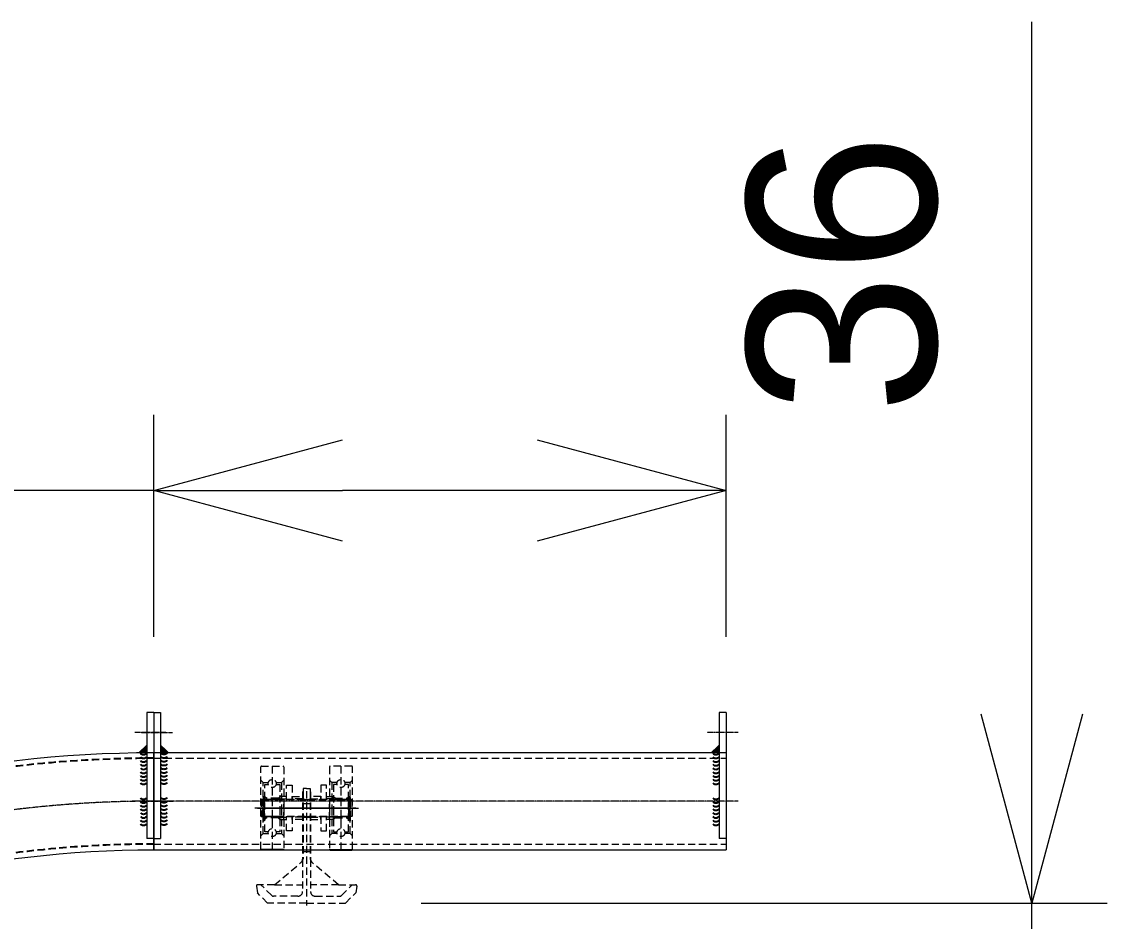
# Model space of a CAD drawing. Header units: inches. Extents: x 702888 to 852715, y 9845 to 271320.
# Drawn here: x 748537 to 749485, y 93537 to 94323 of the extents above; entities that cross this region are included whole.
import ezdxf

# ---------------------------------------------------------------- set-up
doc = ezdxf.new("R2010")
doc.units = ezdxf.units.IN
doc.header["$MEASUREMENT"] = 0
doc.header["$PDMODE"] = 34
for name, pattern in [('CENTER2', [1.125, 0.75, -0.125, 0.125, -0.125]), ('GESTRICHELT2', [9.525, 6.35, -3.175]), ('HIDDEN', [9.525, 6.35, -3.175]), ('MITTE2', [725.805, 483.87, -80.645, 80.645, -80.645]), ('VERDECKT', [9.525, 6.35, -3.175])]:
    doc.linetypes.add(name, pattern=pattern)
doc.layers.get('0').update_dxf_attribs({"lineweight": 5})
doc.layers.get('Defpoints').update_dxf_attribs({"lineweight": 5})
for name, color, linetype, lineweight in [('CENTRE LINE', 1, 'CENTER2', 15), ('MITTE', 1, 'MITTE2', 0), ('UNSICHTBAR', 1, 'GESTRICHELT2', 0), ('VOLLINIE', 7, 'Continuous', 0)]:
    doc.layers.add(name, color=color, linetype=linetype, lineweight=lineweight)
doc.layers.add('Conveyor_power 1', color=30, linetype='HIDDEN')
doc.layers.add('DÜNN', color=1, linetype='Continuous')
doc.dimstyles.new('D1', dxfattribs={"dimscale": 66, "dimtxt": 2.5, "dimasz": 2.5, "dimexe": 1, "dimexo": 1, "dimgap": 1.25, "dimtad": 1, "dimdec": 0, "dimdsep": 46, "dimtxsty": 'Standard', "dimblk": 'OPEN30', "dimcen": 2.5, "dimclrd": 150, "dimclre": 150, "dimclrt": 140, "dimadec": 0, "dimazin": 0, "dimtfac": 1, "dimtdec": 0, "dimtmove": 0, "dimatfit": 3, "dimfxl": 1, "dimtfill": 1, "dimlwd": 13, "dimlwe": 13, "dimarcsym": 0})

# ---------------------------------------------------------------- blocks, each defined once
blk = doc.blocks.new('A$C1D11757F')
for points in [[(3.26, 0), (4.76, 0), (4.76, 15), (3.26, 15)], [(4.76, 0.6), (5.96, 0.6), (5.96, 14.4), (4.76, 14.4)], [(5.96, 0), (79.86, 0), (79.86, 15), (5.96, 15)], [(81.06, 0.6), (79.86, 0.6), (79.86, 14.4), (81.06, 14.4)], [(82.56, 0), (81.06, 0), (81.06, 15), (82.56, 15)]]:
    blk.add_lwpolyline(points, close=True)
at = {"layer": 'MITTE', "ltscale": 4}
blk.add_line((0, 7.5), (88.19, 7.5), dxfattribs=at)
blk = doc.blocks.new('A$C5FA52FD2')
for p, q in [((0, 18), (6, 18)), ((0, 2), (6, 2))]:
    blk.add_line(p, q)
for points in [[(6, 17.5), (6, 20), (0, 20), (0, 17.5)], [(0, 2.5), (0, 0), (6, 0), (6, 2.5)]]:
    blk.add_lwpolyline(points)
blk = doc.blocks.new('A$C3075073D')
for points in [[(0.24, 18.2), (1.24, 18.2), (1.24, 20.4), (0.24, 20.4)], [(0.24, 0), (1.24, 0), (1.24, 4.4), (0.24, 4.4)]]:
    blk.add_lwpolyline(points, close=True)
at = {"layer": 'MITTE', "ltscale": 0.5}
blk.add_line((1.47, 2.2), (0, 2.2), dxfattribs=at)
blk = doc.blocks.new('A$C3C9F1C62')
for points in [[(0, 27.5), (0, 40), (5, 40), (5, 27.5)], [(5, 12.5), (5, 0), (0, 0), (0, 12.5)]]:
    blk.add_lwpolyline(points)
at = {"layer": 'UNSICHTBAR', "ltscale": 5}
for p, q in [((0, 27.5), (5, 27.5)), ((0, 12.5), (5, 12.5))]:
    blk.add_line(p, q, dxfattribs=at)
blk = doc.blocks.new('A$C2E3D3043')
for points in [[(0, 18), (0.5, 18), (0.5, 21), (0, 21)], [(0, 0), (0.5, 0), (0.5, 3), (0, 3)]]:
    blk.add_lwpolyline(points, close=True)
blk = doc.blocks.new('Kettenmit_Ansicht')
for p, q in [((-3.5, 14.32), (-3, 14.32)), ((-3.5, 14.3), (-3.5, -44.58)), ((0, 17), (-3, 17)), ((-3, 17), (-3, 14.32)), ((-3, 14.32), (-3, -44.5)), ((0, 17), (3, 17)), ((0, 14.74), (0, -85)), ((3, 17), (3, 14.32)), ((3, 14.32), (3.3, 14.32)), ((3, 14.32), (3.5, 14.32)), ((3, 14.32), (3, -44.5)), ((3.5, 14.3), (3.5, -44.76)), ((-5.12, 0), (4.66, 0)), ((-3.3, 7.5), (3, 7.5)), ((-3, 4), (3, 4)), ((-3.3, -7.5), (3.3, -7.5)), ((-3.3, -7.88), (3.3, -7.88)), ((-3.5, -45), (-3.5, -45.24)), ((-3.5, -45), (-3.5, -73)), ((-3.5, -45), (-3.5, -46.84)), ((-3.5, -45.24), (-3.5, -45.24)), ((-3, -37.95), (3, -37.95)), ((3.5, -45), (3.5, -45.24)), ((3.5, -45), (3.5, -73)), ((3.5, -45.24), (3.5, -45.24)), ((-28, -67), (-4.93, -47.64)), ((28, -67), (4.93, -47.64)), ((-43.84, -68.14), (-43, -74)), ((-34, -83), (-43, -74)), ((-28, -67), (-42.85, -67)), ((-30.42, -76.41), (-39.84, -67)), ((-28, -67), (-3.5, -67)), ((28, -67), (3.5, -67)), ((28, -67), (42.85, -67)), ((30.42, -76.41), (39.84, -67)), ((34, -83), (43, -74)), ((43.84, -68.14), (43, -74)), ((0, -83), (-34, -83)), ((-7.5, -77), (-29.01, -77)), ((0, -83), (34, -83)), ((7.5, -77), (29.01, -77))]:
    blk.add_line(p, q)
for centre, radius, start, end in [((-7.5, -44.58), 4, 310, 0), ((-3.5, -44.5), 0.5, 270, 0), ((3.5, -44.5), 0.5, 180, 270), ((7.5, -44.58), 4, 180, 230), ((-42.85, -68), 1, 90, 188.1301), ((-7.5, -73), 4, 270, 0), ((7.5, -73), 4, 180, 270), ((42.85, -68), 1, 351.8699, 90), ((-29.01, -75), 2, 225, 270), ((29.01, -75), 2, 270, 315)]:
    blk.add_arc(centre, radius, start, end)
blk = doc.blocks.new('45Y54Y4')
at = {"layer": 'DÜNN'}
for p, q in [((766732.72, 160061.46), (766713.72, 160061.46)), ((766773.72, 160061.46), (766792.72, 160061.46))]:
    blk.add_line(p, q, dxfattribs=at)
at = {"layer": 'UNSICHTBAR'}
for p, q in [((766713.22, 160061.96), (766713.22, 160133.96)), ((766713.72, 160134.46), (766732.72, 160134.46)), ((766723.22, 160134.46), (766723.22, 160061.46)), ((766733.22, 160133.96), (766733.22, 160097.96)), ((766773.22, 160133.96), (766773.22, 160097.96)), ((766792.72, 160134.46), (766773.72, 160134.46)), ((766783.22, 160134.46), (766783.22, 160061.46)), ((766793.22, 160061.96), (766793.22, 160133.96)), ((766715.22, 160120.21), (766713.22, 160122.21)), ((766715.22, 160097.96), (766715.22, 160120.21)), ((766715.22, 160120.21), (766719.81, 160120.21)), ((766716.72, 160077.31), (766716.72, 160118.61)), ((766716.72, 160118.61), (766719.81, 160118.61)), ((766723.22, 160115.91), (766723.22, 160106.46)), ((766726.62, 160120.21), (766731.22, 160120.21)), ((766726.62, 160118.61), (766729.72, 160118.61)), ((766729.72, 160118.61), (766729.72, 160097.96)), ((766731.22, 160120.21), (766733.22, 160122.21)), ((766731.22, 160120.21), (766731.22, 160097.96)), ((766775.22, 160120.21), (766773.22, 160122.21)), ((766775.22, 160120.21), (766775.22, 160097.96)), ((766779.81, 160120.21), (766775.22, 160120.21)), ((766776.72, 160118.61), (766776.72, 160097.96)), ((766779.81, 160118.61), (766776.72, 160118.61)), ((766783.22, 160115.91), (766783.22, 160106.46)), ((766791.22, 160120.21), (766786.62, 160120.21)), ((766789.72, 160118.61), (766786.62, 160118.61)), ((766789.72, 160077.31), (766789.72, 160118.61)), ((766791.22, 160120.21), (766793.22, 160122.21)), ((766791.22, 160097.96), (766791.22, 160120.21)), ((766718.13, 160106.46), (766716.72, 160107.88)), ((766717.72, 160105.46), (766716.72, 160106.46)), ((766716.72, 160105.46), (766729.72, 160105.46)), ((766728.72, 160105.46), (766717.72, 160105.46)), ((766728.72, 160105.46), (766717.72, 160105.46)), ((766728.3, 160106.46), (766718.13, 160106.46)), ((766728.3, 160106.46), (766729.72, 160107.88)), ((766728.72, 160105.46), (766729.72, 160106.46)), ((766729.72, 160105.46), (766729.72, 160107.96)), ((766749.72, 160105.96), (766740.72, 160105.96)), ((766749.92, 160105.46), (766756.22, 160105.46)), ((766756.72, 160105.96), (766765.72, 160105.96)), ((766776.72, 160105.46), (766776.72, 160107.96)), ((766778.13, 160106.46), (766776.72, 160107.88)), ((766777.72, 160105.46), (766776.72, 160106.46)), ((766776.72, 160105.46), (766789.72, 160105.46)), ((766789.72, 160105.46), (766776.72, 160105.46)), ((766777.72, 160105.46), (766788.72, 160105.46)), ((766777.72, 160105.46), (766788.72, 160105.46)), ((766778.13, 160106.46), (766788.3, 160106.46)), ((766788.3, 160106.46), (766789.72, 160107.88)), ((766788.72, 160105.46), (766789.72, 160106.46)), ((766713.22, 160097.96), (766733.22, 160097.96)), ((766713.22, 160097.96), (766733.22, 160097.96)), ((766715.22, 160075.71), (766715.22, 160097.96)), ((766729.72, 160097.96), (766729.72, 160077.31)), ((766731.22, 160097.96), (766731.22, 160075.71)), ((766733.22, 160087.96), (766733.22, 160101.28)), ((766733.22, 160097.96), (766733.22, 160061.96)), ((766748.09, 160097.96), (766757.88, 160097.96)), ((766773.22, 160087.96), (766773.22, 160101.28)), ((766773.22, 160097.96), (766773.22, 160061.96)), ((766793.22, 160097.96), (766773.22, 160097.96)), ((766793.22, 160097.96), (766773.22, 160097.96)), ((766775.22, 160097.96), (766775.22, 160075.71)), ((766776.72, 160097.96), (766776.72, 160077.31)), ((766791.22, 160075.71), (766791.22, 160097.96)), ((766716.72, 160090.46), (766729.72, 160090.46)), ((766717.72, 160090.46), (766716.72, 160089.46)), ((766718.13, 160089.46), (766716.72, 160088.05)), ((766728.72, 160090.46), (766717.72, 160090.46)), ((766728.72, 160090.46), (766717.72, 160090.46)), ((766728.72, 160090.46), (766717.72, 160090.46)), ((766728.3, 160089.46), (766718.13, 160089.46)), ((766723.22, 160089.46), (766723.22, 160080.01)), ((766728.3, 160089.46), (766729.72, 160088.05)), ((766728.72, 160090.46), (766729.72, 160089.46)), ((766729.72, 160087.96), (766729.72, 160090.46)), ((766733.22, 160087.96), (766733.22, 160063.9)), ((766740.72, 160087.96), (766740.72, 160090.46)), ((766740.72, 160087.96), (766740.72, 160090.46)), ((766749.72, 160089.96), (766740.72, 160089.96)), ((766749.72, 160087.96), (766740.72, 160087.96)), ((766749.72, 160087.96), (766740.72, 160087.96)), ((766749.92, 160090.46), (766756.52, 160090.46)), ((766749.92, 160090.09), (766756.52, 160090.09)), ((766750.22, 160090.46), (766750.22, 160087.96)), ((766750.22, 160090.46), (766750.22, 160087.96)), ((766756.22, 160090.46), (766756.22, 160087.96)), ((766756.72, 160089.96), (766765.72, 160089.96)), ((766756.72, 160087.96), (766765.72, 160087.96)), ((766765.72, 160087.96), (766765.72, 160090.46)), ((766773.22, 160087.96), (766773.22, 160063.9)), ((766776.72, 160090.46), (766789.72, 160090.46)), ((766789.72, 160090.46), (766776.72, 160090.46)), ((766777.72, 160090.46), (766776.72, 160089.46)), ((766776.72, 160087.96), (766776.72, 160090.46)), ((766778.13, 160089.46), (766776.72, 160088.05)), ((766777.72, 160090.46), (766788.72, 160090.46)), ((766777.72, 160090.46), (766788.72, 160090.46)), ((766777.72, 160090.46), (766788.72, 160090.46)), ((766778.13, 160089.46), (766788.3, 160089.46)), ((766783.22, 160089.46), (766783.22, 160080.01)), ((766788.3, 160089.46), (766789.72, 160088.05)), ((766788.72, 160090.46), (766789.72, 160089.46)), ((766715.22, 160075.71), (766713.22, 160073.71)), ((766715.22, 160075.71), (766719.81, 160075.71)), ((766715.22, 160075.71), (766719.81, 160075.71)), ((766719.81, 160077.31), (766716.72, 160077.31)), ((766729.72, 160077.31), (766726.62, 160077.31)), ((766726.62, 160075.71), (766731.22, 160075.71)), ((766726.62, 160075.71), (766731.22, 160075.71)), ((766731.22, 160075.71), (766733.22, 160073.71)), ((766775.22, 160075.71), (766773.22, 160073.71)), ((766779.81, 160075.71), (766775.22, 160075.71)), ((766779.81, 160075.71), (766775.22, 160075.71)), ((766776.72, 160077.31), (766779.81, 160077.31)), ((766786.62, 160077.31), (766789.72, 160077.31)), ((766791.22, 160075.71), (766786.62, 160075.71)), ((766791.22, 160075.71), (766786.62, 160075.71)), ((766791.22, 160075.71), (766793.22, 160073.71))]:
    blk.add_line(p, q, dxfattribs=at)
for points in [[(766740.72, 160105.46), (766740.72, 160107.96), (766749.72, 160107.96)], [(766765.72, 160105.46), (766765.72, 160107.96), (766756.72, 160107.96)], [(766740.72, 160090.46), (766740.72, 160077.96), (766735.72, 160077.96), (766735.72, 160090.46)]]:
    blk.add_lwpolyline(points, dxfattribs=at)
for centre in [(766723.22, 160119.41), (766783.22, 160119.41), (766723.22, 160076.51), (766783.22, 160076.51)]:
    blk.add_circle(centre, 3.5, dxfattribs=at)
for centre, start, end in [((766713.72, 160133.96), 90, 180), ((766732.72, 160133.96), 0, 90), ((766773.72, 160133.96), 90, 180), ((766792.72, 160133.96), 0, 90), ((766713.72, 160061.96), 180, 270), ((766732.72, 160061.96), 270, 0), ((766773.72, 160061.96), 180, 270), ((766792.72, 160061.96), 270, 0)]:
    blk.add_arc(centre, 0.5, start, end, dxfattribs=at)
for name, p in [('Kettenmit_Ansicht', (766753.22, 160097.96)), ('A$C3C9F1C62', (766735.72, 160077.96)), ('A$C1D11757F', (766710.31, 160090.46)), ('A$C3075073D', (766714.98, 160086.66)), ('A$C2E3D3043', (766716.22, 160087.46)), ('A$C5FA52FD2', (766729.72, 160087.96))]:
    blk.add_blockref(name, p, dxfattribs=at)
at = {"layer": 'UNSICHTBAR', "xscale": -1}
for name, p in [('A$C3C9F1C62', (766770.72, 160077.96)), ('A$C1D11757F', (766796.12, 160090.46)), ('A$C5FA52FD2', (766776.72, 160087.96)), ('A$C5FA52FD2', (766776.72, 160087.96)), ('A$C2E3D3043', (766790.22, 160087.46)), ('A$C3075073D', (766791.46, 160086.66))]:
    blk.add_blockref(name, p, dxfattribs=at)
blk = doc.blocks.new('65jj7k')
for p, q in [((753706.38, 102957.93), (753706.38, 102872.93)), ((753282.17, 102773.83), (753244.51, 102850.03))]:
    blk.add_line(p, q)
for points in [[(753244.51, 102850.03, -0.115252), (753706.38, 102957.93)], [(753282.17, 102773.83, -0.115252), (753706.38, 102872.93)]]:
    blk.add_lwpolyline(points, format="xyb")
at = {"layer": 'CENTRE LINE'}
blk.add_lwpolyline([(753263.34, 102811.93, -0.115252), (753706.38, 102915.43)], format="xyb", dxfattribs=at)
at = {"layer": 'Conveyor_power 1'}
for points in [[(753246.72, 102845.55, -0.115252), (753706.38, 102952.93)], [(753279.95, 102778.31), (753279.95, 102778.31, -0.115252), (753706.38, 102877.93)]]:
    blk.add_lwpolyline(points, format="xyb", dxfattribs=at)
blk = doc.blocks.new('45j5jjk')
at = {"layer": 'CENTRE LINE'}
for p, q in [((751634.62, 95125.09), (751607.57, 95125.09)), ((751634.62, 95065.09), (751606.97, 95065.09))]:
    blk.add_line(p, q, dxfattribs=at)
at = {"layer": 'DÜNN'}
for centre, start, end in [((751614.96, 95109.2), 220.41396, 273.69296), ((751615.38, 95109.2), 266.30704, 319.58604), ((751614.96, 95105.95), 220.41396, 273.69296), ((751614.96, 95102.7), 220.41396, 273.69296), ((751614.96, 95099.45), 220.41396, 273.69296), ((751615.38, 95105.95), 266.30704, 319.58604), ((751615.38, 95102.7), 266.30704, 319.58604), ((751615.38, 95099.45), 266.30704, 319.58604), ((751614.96, 95096.2), 220.41396, 273.69296), ((751614.96, 95092.95), 220.41396, 273.69296), ((751614.96, 95089.7), 220.41396, 273.69296), ((751615.38, 95096.2), 266.30704, 319.58604), ((751615.38, 95092.95), 266.30704, 319.58604), ((751615.38, 95089.7), 266.30704, 319.58604), ((751614.96, 95086.45), 220.41396, 273.69296), ((751614.96, 95083.2), 220.41396, 273.69296), ((751615.38, 95086.45), 266.30704, 319.58604), ((751615.38, 95083.2), 266.30704, 319.58604), ((751614.96, 95070.21), 220.41396, 273.69296), ((751615.38, 95070.21), 266.30704, 319.58604), ((751614.96, 95066.96), 220.41396, 273.69296), ((751614.96, 95063.71), 220.41396, 273.69296), ((751614.96, 95060.46), 220.41396, 273.69296), ((751615.38, 95066.96), 266.30704, 319.58604), ((751615.38, 95063.71), 266.30704, 319.58604), ((751615.38, 95060.46), 266.30704, 319.58604), ((751614.96, 95057.21), 220.41396, 273.69296), ((751614.96, 95053.96), 220.41396, 273.69296), ((751614.96, 95050.71), 220.41396, 273.69296), ((751615.38, 95057.21), 266.30704, 319.58604), ((751615.38, 95053.96), 266.30704, 319.58604), ((751615.38, 95050.71), 266.30704, 319.58604), ((751614.96, 95047.46), 220.41396, 273.69296), ((751615.38, 95047.46), 266.30704, 319.58604)]:
    blk.add_arc(centre, 3.33, start, end, dxfattribs=at)
at = {"layer": 'VOLLINIE'}
for p, q in [((751624.1, 95142.59), (751618.1, 95142.59)), ((751618.1, 95142.59), (751618.1, 95032.59)), ((751624.1, 95142.59), (751624.1, 95032.59)), ((751624.1, 95032.59), (751618.1, 95032.59))]:
    blk.add_line(p, q, dxfattribs=at)
blk.add_solid([(751618.1, 95107.59), (751610.76, 95107.76), (751618.1, 95114.68), (751610.76, 95107.76)], dxfattribs=at)
blk = doc.blocks.new('467u77')
for name, p in [('45j5jjk', (2082.28, 8630.62)), ('65jj7k', (0, 780.28))]:
    blk.add_blockref(name, p)
at = {"xscale": -1, "rotation": 26.29789327584299}
blk.add_blockref('45j5jjk', (1469213.86, 351364.31), dxfattribs=at)
blk = doc.blocks.new('546j57jk')
at = {"color": 251, "linetype": 'VERDECKT', "true_color": 0x636466}
for p, q in [((753774.77, 103733.21), (754274.71, 103733.21)), ((753774.77, 103658.21), (754274.71, 103658.21))]:
    blk.add_line(p, q, dxfattribs=at)
at = {"layer": 'CENTRE LINE'}
blk.add_line((754285.24, 103695.71), (753756.02, 103695.71), dxfattribs=at)
at = {"layer": 'VOLLINIE'}
for p, q in [((753774.77, 103738.21), (754274.71, 103738.21)), ((753774.77, 103653.21), (753774.77, 103738.21)), ((754274.71, 103663.21), (754274.71, 103653.21)), ((753774.77, 103653.21), (754274.71, 103653.21))]:
    blk.add_line(p, q, dxfattribs=at)
at = {"xscale": -1}
blk.add_blockref('45j5jjk', (1505398.87, 8630.62), dxfattribs=at)
blk.add_blockref('45j5jjk', (2650.62, 8630.62))
blk = doc.blocks.new('6j7k6')
for name, p in [('467u77', (-39.84, 0)), ('546j57jk', (-108.24, 0))]:
    blk.add_blockref(name, p)
blk = doc.blocks.new('46567u')
for name, p in [('6j7k6', (-16009.47, -8588.1)), ('45Y54Y4', (-28962.62, -64996.35))]:
    blk.add_blockref(name, p)
blk = doc.blocks.new('_Open30')
at = {"color": 0, "linetype": 'ByBlock', "lineweight": -2}
for p, q in [((-1, 0.2679), (0, 0)), ((0, 0), (-1, -0.2679)), ((0, 0), (-1, 0))]:
    blk.add_line(p, q, dxfattribs=at)
blk = doc.blocks.new('*D243')
at = {"color": 150, "lineweight": 13, "transparency": 16777216}
for p, q in [((749419.35, 93718.39), (749419.35, 94323.39)), ((748885.97, 93553.39), (749485.35, 93553.39)), ((749419.35, 93517.04), (749419.35, 93553.39)), ((748884.81, 93517.04), (749485.35, 93517.04)), ((749419.35, 93352.04), (749419.35, 93187.04))]:
    blk.add_line(p, q, dxfattribs=at)
at = {"layer": 'Defpoints', "color": 0, "transparency": 16777216}
for p in [(748819.97, 93553.39, 29460.74), (749419.35, 93553.39), (748818.81, 93517.04)]:
    blk.add_point(p, dxfattribs=at)
at = {"color": 150, "lineweight": 13, "transparency": 16777216, "xscale": 165, "yscale": 165, "zscale": 165}
for p, rotation in [((749419.35, 93553.39), 270), ((749419.35, 93517.04), 90)]:
    blk.add_blockref('_Open30', p, dxfattribs=dict(at, rotation=rotation))
at = {"color": 140, "transparency": 16777216, "insert": (749254.35, 94103.39), "char_height": 165, "attachment_point": 5, "rotation": 90, "bg_fill": 3, "box_fill_scale": 1.25, "bg_fill_color": 256, "bg_fill_true_color": 13158600, "bg_fill_transparency": 0}
blk.add_mtext('36', dxfattribs=at)
blk = doc.blocks.new('*D245')
at = {"color": 150, "lineweight": 13, "transparency": 16777216}
for p, q in [((748652.43, 93785.89), (748652.43, 93979.84)), ((749152.38, 93785.89), (749152.38, 93979.84)), ((748652.43, 93913.84), (747937.43, 93913.84)), ((748987.38, 93913.84), (748817.43, 93913.84))]:
    blk.add_line(p, q, dxfattribs=at)
at = {"layer": 'Defpoints', "color": 0, "transparency": 16777216}
for p in [(748652.43, 93913.84), (748652.43, 93719.89, 29460.74), (749152.38, 93719.89, 29460.74)]:
    blk.add_point(p, dxfattribs=at)
at = {"color": 150, "lineweight": 13, "transparency": 16777216, "xscale": 165, "yscale": 165, "zscale": 165, "rotation": 180}
blk.add_blockref('_Open30', (748652.43, 93913.84), dxfattribs=at)
at = {"color": 150, "lineweight": 13, "transparency": 16777216, "xscale": 165, "yscale": 165, "zscale": 165}
blk.add_blockref('_Open30', (749152.38, 93913.84), dxfattribs=at)
at = {"color": 140, "transparency": 16777216, "insert": (748212.43, 94078.84), "char_height": 165, "attachment_point": 5, "bg_fill": 3, "box_fill_scale": 1.25, "bg_fill_color": 256, "bg_fill_true_color": 13158600, "bg_fill_transparency": 0}
blk.add_mtext('500', dxfattribs=at)

msp = doc.modelspace()

# ---------------------------------------------------------------- block references
msp.add_blockref('46567u', (10995.372, -1465.225, 29460.741))

# ---------------------------------------------------------------- next in the draw order: dimensions: what is measured, and where the dimension line sits
dim = msp.add_linear_dim(base=(749419.347, 93553.388), p1=(748818.806, 93517.045), p2=(748819.965, 93553.388, 29460.741), angle=90, dimstyle='D1')
dim.commit()
dim.dimension.update_dxf_attribs({"geometry": '*D243', "text_midpoint": (749254.347, 94103.388)})

# ---------------------------------------------------------------- next in the draw order: dimensions: what is measured, and where the dimension line sits
dim = msp.add_linear_dim(base=(748652.435, 93913.839), p1=(749152.375, 93719.888, 29460.741), p2=(748652.435, 93719.888, 29460.741), dimstyle='D1')
dim.commit()
dim.dimension.update_dxf_attribs({"geometry": '*D245', "text_midpoint": (748212.435, 94078.839)})

doc.saveas('drawing.dxf')
